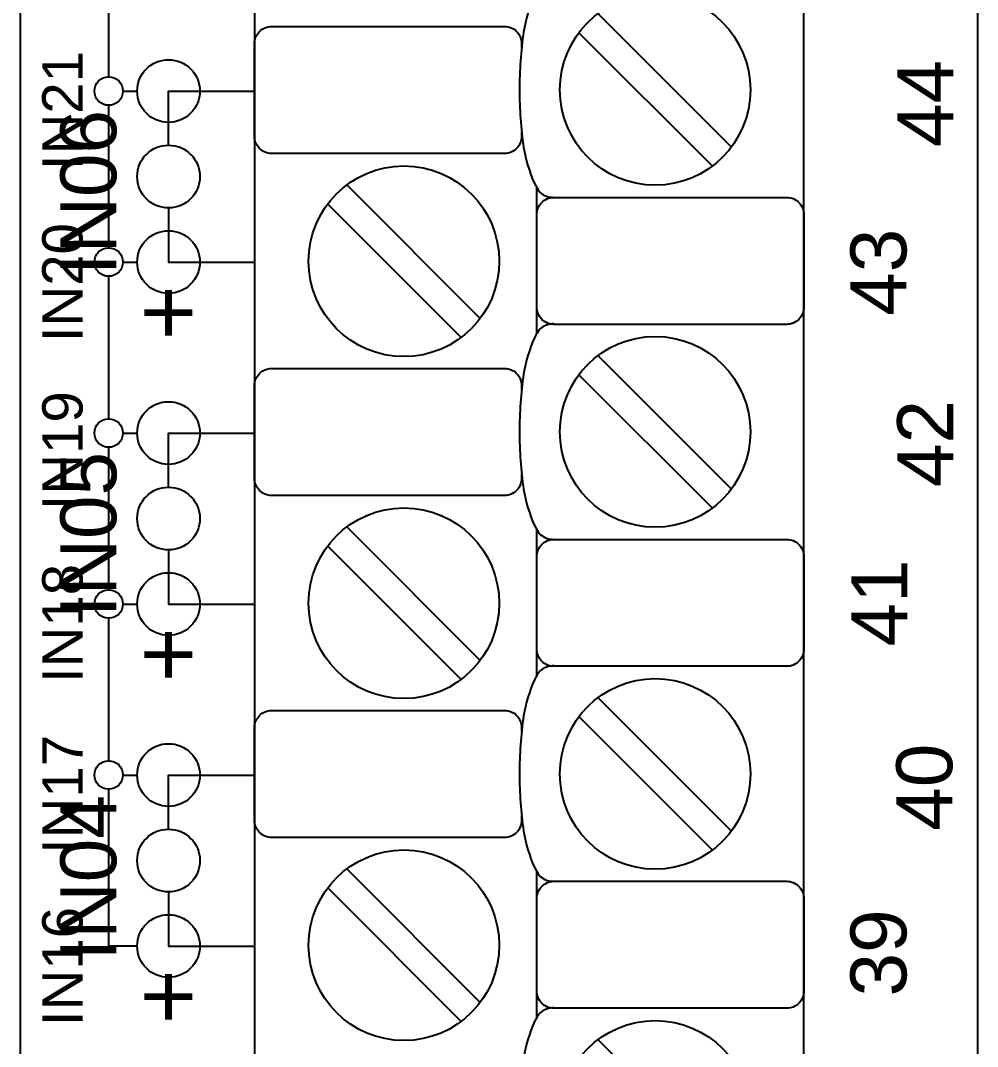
# Model space of a CAD drawing. Extents: x 1 to 47, y 1 to 35.
# Drawn here: x 31.581 to 33.261, y 16.489 to 18.289 of the extents above; entities that cross this region are included whole.
import ezdxf

# ---------------------------------------------------------------- set-up
doc = ezdxf.new("R2010")
doc.units = 0
doc.header["$MEASUREMENT"] = 0
for name, color, linetype in [('5_01__0__EMPTY', 7, 'CONTINUOUS'), ('5_02__1___8__INDEPENDENT_I', 7, 'CONTINUOUS'), ('5_03__2___8__OPTOISOLATED_', 7, 'CONTINUOUS'), ('5_04__4___24__OPTOISOLATED', 7, 'CONTINUOUS'), ('5_05__5___8__INDEPENDENT_I', 7, 'CONTINUOUS'), ('5_06__6___8__INDEPENDENT_I', 7, 'CONTINUOUS'), ('5_07__7___8__OPTOISOLATED_', 7, 'CONTINUOUS'), ('5_08__8___8__OPTOISOLATED_', 7, 'CONTINUOUS'), ('7_00______DWG_', 7, 'CONTINUOUS')]:
    doc.layers.add(name, color=color, linetype=linetype)
doc.styles.add('ARIAL', font='arial.ttf')

msp = doc.modelspace()

# ---------------------------------------------------------------- linework, layer by layer
at = {"layer": '5_01__0__EMPTY'}
msp.add_lwpolyline([(32.9261, 14.7556, 0.414213), (32.9561, 14.7856), (32.9562, 19.7674, 0.414214), (32.9262, 19.7974), (32.6131, 19.7974), (32.3684, 19.8883, 0.480048), (32.1702, 19.7433), (32.1702, 19.5091, -0.414214), (32.1402, 19.4791), (32.022, 19.4791, 0.414212), (31.992, 19.4491), (31.9919, 19.4491), (31.9919, 14.468, 0.414215), (32.0219, 14.438), (32.3348, 14.4381), (32.5796, 14.3472, 0.47859), (32.7781, 14.4922), (32.7781, 14.7256, -0.414214), (32.8081, 14.7556)], format="xyb", close=True, dxfattribs=at)
msp.add_lwpolyline([(32.9261, 14.7556, 0.414213), (32.9561, 14.7856), (32.9562, 19.7674, 0.414214), (32.9262, 19.7974), (32.6131, 19.7974), (32.3684, 19.8883, 0.480048), (32.1702, 19.7433), (32.1702, 19.5091, -0.414214), (32.1402, 19.4791), (32.022, 19.4791, 0.414212), (31.992, 19.4491), (31.9919, 19.4491), (31.9919, 14.468, 0.414215), (32.0219, 14.438), (32.3348, 14.4381), (32.5796, 14.3472, 0.47859), (32.7781, 14.4922), (32.7781, 14.7256, -0.414214), (32.8081, 14.7556)], format="xyb", close=True, dxfattribs=at)
at = {"layer": '5_02__1___8__INDEPENDENT_I'}
msp.add_lwpolyline([(32.9261, 14.7556, 0.414213), (32.9561, 14.7856), (32.9562, 19.7674, 0.414214), (32.9262, 19.7974), (32.6131, 19.7974), (32.3684, 19.8883, 0.480048), (32.1702, 19.7433), (32.1702, 19.5091, -0.414214), (32.1402, 19.4791), (32.022, 19.4791, 0.414212), (31.992, 19.4491), (31.9919, 19.4491), (31.9919, 14.468, 0.414215), (32.0219, 14.438), (32.3348, 14.4381), (32.5796, 14.3472, 0.47859), (32.7781, 14.4922), (32.7781, 14.7256, -0.414214), (32.8081, 14.7556)], format="xyb", close=True, dxfattribs=at)
for points in [[(32.5174, 18.3571, 0.191033), (32.4935, 18.3486, 0.081668), (32.4833, 18.333, 0.0591), (32.464, 18.2693, 0.034646), (32.4569, 18.1678, 0.03436), (32.464, 18.0671, 0.0591), (32.4833, 18.0034, 0.081668), (32.4935, 17.9877, 0.191033), (32.5174, 17.9792)], [(32.4607, 18.0941), (32.4607, 18.0862, -0.414214), (32.4307, 18.0562), (32.0219, 18.0562, -0.414214), (31.9919, 18.0862), (31.9919, 18.2491, -0.414214), (32.0219, 18.2791), (32.4307, 18.2791, -0.414214), (32.4607, 18.2491), (32.4607, 18.2422)], [(32.4874, 17.9492, -0.414214), (32.5174, 17.9792), (32.9261, 17.9792, -0.414214), (32.9561, 17.9492), (32.9561, 17.7864, -0.414214), (32.9261, 17.7564), (32.5174, 17.7564, -0.414214), (32.4874, 17.7864)], [(32.5174, 17.7571, 0.191033), (32.4935, 17.7486, 0.081668), (32.4833, 17.733, 0.0591), (32.464, 17.6693, 0.034646), (32.4569, 17.5678, 0.03436), (32.464, 17.4671, 0.0591), (32.4833, 17.4033, 0.081668), (32.4935, 17.3877, 0.191033), (32.5174, 17.3792)], [(32.4607, 17.4941), (32.4607, 17.4862, -0.414214), (32.4307, 17.4562), (32.0219, 17.4562, -0.414214), (31.9919, 17.4862), (31.9919, 17.6491, -0.414214), (32.0219, 17.6791), (32.4307, 17.6791, -0.414214), (32.4607, 17.6491), (32.4607, 17.6422)], [(32.4874, 17.3492, -0.414214), (32.5174, 17.3792), (32.9261, 17.3792, -0.414214), (32.9561, 17.3492), (32.9561, 17.1864, -0.414214), (32.9261, 17.1564), (32.5174, 17.1564, -0.414214), (32.4874, 17.1864)], [(32.5174, 17.1571, 0.191033), (32.4935, 17.1486, 0.081668), (32.4833, 17.133, 0.0591), (32.464, 17.0693, 0.034646), (32.4569, 16.9677, 0.03436), (32.464, 16.8671, 0.0591), (32.4833, 16.8033, 0.081668), (32.4935, 16.7877, 0.191033), (32.5174, 16.7792)], [(32.4607, 16.8941), (32.4607, 16.8862, -0.414214), (32.4307, 16.8562), (32.0219, 16.8562, -0.414214), (31.9919, 16.8862), (31.9919, 17.049, -0.414214), (32.0219, 17.079), (32.4307, 17.079, -0.414214), (32.4607, 17.049), (32.4607, 17.0422)], [(32.4874, 16.7492, -0.414214), (32.5174, 16.7792), (32.9261, 16.7792, -0.414214), (32.9561, 16.7492), (32.9561, 16.5864, -0.414214), (32.9261, 16.5564), (32.5174, 16.5564, -0.414214), (32.4874, 16.5864)], [(32.5174, 16.5571, 0.191033), (32.4935, 16.5486, 0.081668), (32.4833, 16.533, 0.0591), (32.464, 16.4693, 0.034646), (32.4569, 16.3677, 0.03436), (32.464, 16.2671, 0.0591), (32.4833, 16.2033, 0.081668), (32.4935, 16.1877, 0.191033), (32.5174, 16.1792)]]:
    msp.add_lwpolyline(points, format="xyb", dxfattribs=at)
for points in [[(32.5947, 18.3016), (32.8289, 18.0674)], [(32.5613, 18.2681), (32.7955, 18.034)], [(31.8408, 18.0707), (31.8408, 18.1657), (31.9919, 18.1657)], [(32.1538, 18.0009), (32.3879, 17.7667)], [(32.4874, 17.7406), (32.4874, 17.9957)], [(32.1203, 17.9675), (32.3545, 17.7333)], [(31.8408, 17.9607), (31.8408, 17.8657), (31.9919, 17.8657)], [(32.5947, 17.7015), (32.8289, 17.4674)], [(32.5613, 17.6681), (32.7955, 17.434)], [(31.8408, 17.4707), (31.8408, 17.5657), (31.9919, 17.5657)], [(32.1538, 17.4009), (32.3879, 17.1667)], [(32.4874, 17.1406), (32.4874, 17.3957)], [(31.8408, 17.3607), (31.8408, 17.2657), (31.9919, 17.2657)], [(32.1203, 17.3675), (32.3545, 17.1333)], [(32.5947, 17.1015), (32.8289, 16.8674)], [(32.5613, 17.0681), (32.7955, 16.834)], [(31.8408, 16.8707), (31.8408, 16.9657), (31.9919, 16.9657)], [(32.1538, 16.8009), (32.3879, 16.5667)], [(32.4874, 16.5406), (32.4874, 16.7957)], [(31.8408, 16.7607), (31.8408, 16.6657), (31.9919, 16.6657)], [(32.1203, 16.7675), (32.3545, 16.5333)], [(32.5947, 16.5015), (32.8289, 16.2674)]]:
    msp.add_lwpolyline(points, dxfattribs=at)
for centre, radius in [((32.6951, 18.1678), 0.1673), ((31.8408, 18.0157), 0.055), ((32.2541, 17.8671), 0.1673), ((32.6951, 17.5678), 0.1673), ((31.8408, 17.4157), 0.055), ((32.2541, 17.2671), 0.1673), ((32.6951, 16.9677), 0.1673), ((31.8408, 16.8157), 0.055), ((32.2541, 16.6671), 0.1673), ((32.6951, 16.3677), 0.1673)]:
    msp.add_circle(centre, radius, dxfattribs=at)
at = {"layer": '5_03__2___8__OPTOISOLATED_'}
msp.add_lwpolyline([(32.9261, 14.7556, 0.414213), (32.9561, 14.7856), (32.9562, 19.7674, 0.414214), (32.9262, 19.7974), (32.6131, 19.7974), (32.3684, 19.8883, 0.480048), (32.1702, 19.7433), (32.1702, 19.5091, -0.414214), (32.1402, 19.4791), (32.022, 19.4791, 0.414212), (31.992, 19.4491), (31.9919, 19.4491), (31.9919, 14.468, 0.414215), (32.0219, 14.438), (32.3348, 14.4381), (32.5796, 14.3472, 0.47859), (32.7781, 14.4922), (32.7781, 14.7256, -0.414214), (32.8081, 14.7556)], format="xyb", close=True, dxfattribs=at)
for points in [[(32.5174, 18.3571, 0.191033), (32.4935, 18.3486, 0.081668), (32.4833, 18.333, 0.0591), (32.464, 18.2693, 0.034646), (32.4569, 18.1678, 0.03436), (32.464, 18.0671, 0.0591), (32.4833, 18.0034, 0.081668), (32.4935, 17.9877, 0.191033), (32.5174, 17.9792)], [(32.4607, 18.0941), (32.4607, 18.0862, -0.414214), (32.4307, 18.0562), (32.0219, 18.0562, -0.414214), (31.9919, 18.0862), (31.9919, 18.2491, -0.414214), (32.0219, 18.2791), (32.4307, 18.2791, -0.414214), (32.4607, 18.2491), (32.4607, 18.2422)], [(32.4874, 17.9492, -0.414214), (32.5174, 17.9792), (32.9261, 17.9792, -0.414214), (32.9561, 17.9492), (32.9561, 17.7864, -0.414214), (32.9261, 17.7564), (32.5174, 17.7564, -0.414214), (32.4874, 17.7864)], [(32.5174, 17.7571, 0.191033), (32.4935, 17.7486, 0.081668), (32.4833, 17.733, 0.0591), (32.464, 17.6693, 0.034646), (32.4569, 17.5678, 0.03436), (32.464, 17.4671, 0.0591), (32.4833, 17.4033, 0.081668), (32.4935, 17.3877, 0.191033), (32.5174, 17.3792)], [(32.4607, 17.4941), (32.4607, 17.4862, -0.414214), (32.4307, 17.4562), (32.0219, 17.4562, -0.414214), (31.9919, 17.4862), (31.9919, 17.6491, -0.414214), (32.0219, 17.6791), (32.4307, 17.6791, -0.414214), (32.4607, 17.6491), (32.4607, 17.6422)], [(32.4874, 17.3492, -0.414214), (32.5174, 17.3792), (32.9261, 17.3792, -0.414214), (32.9561, 17.3492), (32.9561, 17.1864, -0.414214), (32.9261, 17.1564), (32.5174, 17.1564, -0.414214), (32.4874, 17.1864)], [(32.5174, 17.1571, 0.191033), (32.4935, 17.1486, 0.081668), (32.4833, 17.133, 0.0591), (32.464, 17.0693, 0.034646), (32.4569, 16.9677, 0.03436), (32.464, 16.8671, 0.0591), (32.4833, 16.8033, 0.081668), (32.4935, 16.7877, 0.191033), (32.5174, 16.7792)], [(32.4607, 16.8941), (32.4607, 16.8862, -0.414214), (32.4307, 16.8562), (32.0219, 16.8562, -0.414214), (31.9919, 16.8862), (31.9919, 17.049, -0.414214), (32.0219, 17.079), (32.4307, 17.079, -0.414214), (32.4607, 17.049), (32.4607, 17.0422)], [(32.4874, 16.7492, -0.414214), (32.5174, 16.7792), (32.9261, 16.7792, -0.414214), (32.9561, 16.7492), (32.9561, 16.5864, -0.414214), (32.9261, 16.5564), (32.5174, 16.5564, -0.414214), (32.4874, 16.5864)], [(32.5174, 16.5571, 0.191033), (32.4935, 16.5486, 0.081668), (32.4833, 16.533, 0.0591), (32.464, 16.4693, 0.034646), (32.4569, 16.3677, 0.03436), (32.464, 16.2671, 0.0591), (32.4833, 16.2033, 0.081668), (32.4935, 16.1877, 0.191033), (32.5174, 16.1792)]]:
    msp.add_lwpolyline(points, format="xyb", dxfattribs=at)
for points in [[(32.5947, 18.3016), (32.8289, 18.0674)], [(32.5613, 18.2681), (32.7955, 18.034)], [(31.8408, 18.0707), (31.8408, 18.1657), (31.9919, 18.1657)], [(32.1538, 18.0009), (32.3879, 17.7667)], [(32.4874, 17.7406), (32.4874, 17.9957)], [(32.1203, 17.9675), (32.3545, 17.7333)], [(31.8408, 17.9607), (31.8408, 17.8657), (31.9919, 17.8657)], [(32.5947, 17.7015), (32.8289, 17.4674)], [(32.5613, 17.6681), (32.7955, 17.434)], [(31.8408, 17.4707), (31.8408, 17.5657), (31.9919, 17.5657)], [(32.1538, 17.4009), (32.3879, 17.1667)], [(32.4874, 17.1406), (32.4874, 17.3957)], [(31.8408, 17.3607), (31.8408, 17.2657), (31.9919, 17.2657)], [(32.1203, 17.3675), (32.3545, 17.1333)], [(32.5947, 17.1015), (32.8289, 16.8674)], [(32.5613, 17.0681), (32.7955, 16.834)], [(31.8408, 16.8707), (31.8408, 16.9657), (31.9919, 16.9657)], [(32.1538, 16.8009), (32.3879, 16.5667)], [(32.4874, 16.5406), (32.4874, 16.7957)], [(31.8408, 16.7607), (31.8408, 16.6657), (31.9919, 16.6657)], [(32.1203, 16.7675), (32.3545, 16.5333)], [(32.5947, 16.5015), (32.8289, 16.2674)]]:
    msp.add_lwpolyline(points, dxfattribs=at)
for centre, radius in [((32.6951, 18.1678), 0.1673), ((31.8408, 18.0157), 0.055), ((32.2541, 17.8671), 0.1673), ((32.6951, 17.5678), 0.1673), ((31.8408, 17.4157), 0.055), ((32.2541, 17.2671), 0.1673), ((32.6951, 16.9677), 0.1673), ((31.8408, 16.8157), 0.055), ((32.2541, 16.6671), 0.1673), ((32.6951, 16.3677), 0.1673)]:
    msp.add_circle(centre, radius, dxfattribs=at)
at = {"layer": '5_04__4___24__OPTOISOLATED'}
msp.add_lwpolyline([(32.9261, 14.7556, 0.414213), (32.9561, 14.7856), (32.9562, 19.7674, 0.414214), (32.9262, 19.7974), (32.6131, 19.7974), (32.3684, 19.8883, 0.480048), (32.1702, 19.7433), (32.1702, 19.5091, -0.414214), (32.1402, 19.4791), (32.022, 19.4791, 0.414212), (31.992, 19.4491), (31.9919, 19.4491), (31.9919, 14.468, 0.414215), (32.0219, 14.438), (32.3348, 14.4381), (32.5796, 14.3472, 0.47859), (32.7781, 14.4922), (32.7781, 14.7256, -0.414214), (32.8081, 14.7556)], format="xyb", close=True, dxfattribs=at)
for points in [[(31.7358, 18.1907), (31.7358, 18.4407)], [(32.5947, 18.3016), (32.8289, 18.0674)], [(32.5613, 18.2681), (32.7955, 18.034)], [(31.7608, 18.1657), (31.7858, 18.1657)], [(31.8958, 18.1657), (31.9919, 18.1657)], [(31.7358, 17.8907), (31.7358, 18.1407)], [(32.1538, 18.0009), (32.3879, 17.7667)], [(32.4874, 17.7406), (32.4874, 17.9957)], [(32.1203, 17.9675), (32.3545, 17.7333)], [(31.7608, 17.8657), (31.7858, 17.8657)], [(31.8958, 17.8657), (31.9919, 17.8657)], [(31.7358, 17.5907), (31.7358, 17.8407)], [(32.5947, 17.7015), (32.8289, 17.4674)], [(32.5613, 17.6681), (32.7955, 17.434)], [(31.7608, 17.5657), (31.7858, 17.5657)], [(31.8958, 17.5657), (31.9919, 17.5657)], [(31.7358, 17.2907), (31.7358, 17.5407)], [(32.1538, 17.4009), (32.3879, 17.1667)], [(32.4874, 17.1406), (32.4874, 17.3957)], [(32.1203, 17.3675), (32.3545, 17.1333)], [(31.7608, 17.2657), (31.7858, 17.2657)], [(31.8958, 17.2657), (31.9919, 17.2657)], [(31.7358, 16.9907), (31.7358, 17.2407)], [(32.5947, 17.1015), (32.8289, 16.8674)], [(32.5613, 17.0681), (32.7955, 16.834)], [(31.7608, 16.9657), (31.7858, 16.9657)], [(31.8958, 16.9657), (31.9919, 16.9657)], [(31.7858, 16.6657), (31.7358, 16.6657), (31.7358, 16.9407)], [(32.1538, 16.8009), (32.3879, 16.5667)], [(32.4874, 16.5406), (32.4874, 16.7957)], [(32.1203, 16.7675), (32.3545, 16.5333)], [(31.8958, 16.6657), (31.9919, 16.6657)], [(32.5947, 16.5015), (32.8289, 16.2674)]]:
    msp.add_lwpolyline(points, dxfattribs=at)
for points in [[(32.5174, 18.3571, 0.191033), (32.4935, 18.3486, 0.081668), (32.4833, 18.333, 0.0591), (32.464, 18.2693, 0.034646), (32.4569, 18.1678, 0.03436), (32.464, 18.0671, 0.0591), (32.4833, 18.0034, 0.081668), (32.4935, 17.9877, 0.191033), (32.5174, 17.9792)], [(32.4607, 18.0941), (32.4607, 18.0862, -0.414214), (32.4307, 18.0562), (32.0219, 18.0562, -0.414214), (31.9919, 18.0862), (31.9919, 18.2491, -0.414214), (32.0219, 18.2791), (32.4307, 18.2791, -0.414214), (32.4607, 18.2491), (32.4607, 18.2422)], [(32.4874, 17.9492, -0.414214), (32.5174, 17.9792), (32.9261, 17.9792, -0.414214), (32.9561, 17.9492), (32.9561, 17.7864, -0.414214), (32.9261, 17.7564), (32.5174, 17.7564, -0.414214), (32.4874, 17.7864)], [(32.5174, 17.7571, 0.191033), (32.4935, 17.7486, 0.081668), (32.4833, 17.733, 0.0591), (32.464, 17.6693, 0.034646), (32.4569, 17.5678, 0.03436), (32.464, 17.4671, 0.0591), (32.4833, 17.4033, 0.081668), (32.4935, 17.3877, 0.191033), (32.5174, 17.3792)], [(32.4607, 17.4941), (32.4607, 17.4862, -0.414214), (32.4307, 17.4562), (32.0219, 17.4562, -0.414214), (31.9919, 17.4862), (31.9919, 17.6491, -0.414214), (32.0219, 17.6791), (32.4307, 17.6791, -0.414214), (32.4607, 17.6491), (32.4607, 17.6422)], [(32.4874, 17.3492, -0.414214), (32.5174, 17.3792), (32.9261, 17.3792, -0.414214), (32.9561, 17.3492), (32.9561, 17.1864, -0.414214), (32.9261, 17.1564), (32.5174, 17.1564, -0.414214), (32.4874, 17.1864)], [(32.5174, 17.1571, 0.191033), (32.4935, 17.1486, 0.081668), (32.4833, 17.133, 0.0591), (32.464, 17.0693, 0.034646), (32.4569, 16.9677, 0.03436), (32.464, 16.8671, 0.0591), (32.4833, 16.8033, 0.081668), (32.4935, 16.7877, 0.191033), (32.5174, 16.7792)], [(32.4607, 16.8941), (32.4607, 16.8862, -0.414214), (32.4307, 16.8562), (32.0219, 16.8562, -0.414214), (31.9919, 16.8862), (31.9919, 17.049, -0.414214), (32.0219, 17.079), (32.4307, 17.079, -0.414214), (32.4607, 17.049), (32.4607, 17.0422)], [(32.4874, 16.7492, -0.414214), (32.5174, 16.7792), (32.9261, 16.7792, -0.414214), (32.9561, 16.7492), (32.9561, 16.5864, -0.414214), (32.9261, 16.5564), (32.5174, 16.5564, -0.414214), (32.4874, 16.5864)], [(32.5174, 16.5571, 0.191033), (32.4935, 16.5486, 0.081668), (32.4833, 16.533, 0.0591), (32.464, 16.4693, 0.034646), (32.4569, 16.3677, 0.03436), (32.464, 16.2671, 0.0591), (32.4833, 16.2033, 0.081668), (32.4935, 16.1877, 0.191033), (32.5174, 16.1792)]]:
    msp.add_lwpolyline(points, format="xyb", dxfattribs=at)
for centre, radius in [((32.6951, 18.1678), 0.1673), ((31.8408, 18.1657), 0.055), ((31.7358, 18.1657), 0.025), ((32.2541, 17.8671), 0.1673), ((31.8408, 17.8657), 0.055), ((31.7358, 17.8657), 0.025), ((32.6951, 17.5678), 0.1673), ((31.8408, 17.5657), 0.055), ((31.7358, 17.5657), 0.025), ((32.2541, 17.2671), 0.1673), ((31.8408, 17.2657), 0.055), ((31.7358, 17.2657), 0.025), ((32.6951, 16.9677), 0.1673), ((31.8408, 16.9657), 0.055), ((31.7358, 16.9657), 0.025), ((32.2541, 16.6671), 0.1673), ((31.8408, 16.6657), 0.055), ((32.6951, 16.3677), 0.1673)]:
    msp.add_circle(centre, radius, dxfattribs=at)
at = {"layer": '5_05__5___8__INDEPENDENT_I'}
msp.add_lwpolyline([(32.9261, 14.7556, 0.414213), (32.9561, 14.7856), (32.9562, 19.7674, 0.414214), (32.9262, 19.7974), (32.6131, 19.7974), (32.3684, 19.8883, 0.480048), (32.1702, 19.7433), (32.1702, 19.5091, -0.414214), (32.1402, 19.4791), (32.022, 19.4791, 0.414212), (31.992, 19.4491), (31.9919, 19.4491), (31.9919, 14.468, 0.414215), (32.0219, 14.438), (32.3348, 14.4381), (32.5796, 14.3472, 0.47859), (32.7781, 14.4922), (32.7781, 14.7256, -0.414214), (32.8081, 14.7556)], format="xyb", close=True, dxfattribs=at)
for points in [[(32.5174, 18.3571, 0.191033), (32.4935, 18.3486, 0.081668), (32.4833, 18.333, 0.0591), (32.464, 18.2693, 0.034646), (32.4569, 18.1678, 0.03436), (32.464, 18.0671, 0.0591), (32.4833, 18.0034, 0.081668), (32.4935, 17.9877, 0.191033), (32.5174, 17.9792)], [(32.4607, 18.0941), (32.4607, 18.0862, -0.414214), (32.4307, 18.0562), (32.0219, 18.0562, -0.414214), (31.9919, 18.0862), (31.9919, 18.2491, -0.414214), (32.0219, 18.2791), (32.4307, 18.2791, -0.414214), (32.4607, 18.2491), (32.4607, 18.2422)], [(32.4874, 17.9492, -0.414214), (32.5174, 17.9792), (32.9261, 17.9792, -0.414214), (32.9561, 17.9492), (32.9561, 17.7864, -0.414214), (32.9261, 17.7564), (32.5174, 17.7564, -0.414214), (32.4874, 17.7864)], [(32.5174, 17.7571, 0.191033), (32.4935, 17.7486, 0.081668), (32.4833, 17.733, 0.0591), (32.464, 17.6693, 0.034646), (32.4569, 17.5678, 0.03436), (32.464, 17.4671, 0.0591), (32.4833, 17.4033, 0.081668), (32.4935, 17.3877, 0.191033), (32.5174, 17.3792)], [(32.4607, 17.4941), (32.4607, 17.4862, -0.414214), (32.4307, 17.4562), (32.0219, 17.4562, -0.414214), (31.9919, 17.4862), (31.9919, 17.6491, -0.414214), (32.0219, 17.6791), (32.4307, 17.6791, -0.414214), (32.4607, 17.6491), (32.4607, 17.6422)], [(32.4874, 17.3492, -0.414214), (32.5174, 17.3792), (32.9261, 17.3792, -0.414214), (32.9561, 17.3492), (32.9561, 17.1864, -0.414214), (32.9261, 17.1564), (32.5174, 17.1564, -0.414214), (32.4874, 17.1864)], [(32.5174, 17.1571, 0.191033), (32.4935, 17.1486, 0.081668), (32.4833, 17.133, 0.0591), (32.464, 17.0693, 0.034646), (32.4569, 16.9677, 0.03436), (32.464, 16.8671, 0.0591), (32.4833, 16.8033, 0.081668), (32.4935, 16.7877, 0.191033), (32.5174, 16.7792)], [(32.4607, 16.8941), (32.4607, 16.8862, -0.414214), (32.4307, 16.8562), (32.0219, 16.8562, -0.414214), (31.9919, 16.8862), (31.9919, 17.049, -0.414214), (32.0219, 17.079), (32.4307, 17.079, -0.414214), (32.4607, 17.049), (32.4607, 17.0422)], [(32.4874, 16.7492, -0.414214), (32.5174, 16.7792), (32.9261, 16.7792, -0.414214), (32.9561, 16.7492), (32.9561, 16.5864, -0.414214), (32.9261, 16.5564), (32.5174, 16.5564, -0.414214), (32.4874, 16.5864)], [(32.5174, 16.5571, 0.191033), (32.4935, 16.5486, 0.081668), (32.4833, 16.533, 0.0591), (32.464, 16.4693, 0.034646), (32.4569, 16.3677, 0.03436), (32.464, 16.2671, 0.0591), (32.4833, 16.2033, 0.081668), (32.4935, 16.1877, 0.191033), (32.5174, 16.1792)]]:
    msp.add_lwpolyline(points, format="xyb", dxfattribs=at)
for points in [[(32.5947, 18.3016), (32.8289, 18.0674)], [(32.5613, 18.2681), (32.7955, 18.034)], [(31.8408, 18.0707), (31.8408, 18.1657), (31.9919, 18.1657)], [(32.1538, 18.0009), (32.3879, 17.7667)], [(32.4874, 17.7406), (32.4874, 17.9957)], [(32.1203, 17.9675), (32.3545, 17.7333)], [(31.8408, 17.9607), (31.8408, 17.8657), (31.9919, 17.8657)], [(32.5947, 17.7015), (32.8289, 17.4674)], [(32.5613, 17.6681), (32.7955, 17.434)], [(31.8408, 17.4707), (31.8408, 17.5657), (31.9919, 17.5657)], [(32.1538, 17.4009), (32.3879, 17.1667)], [(32.4874, 17.1406), (32.4874, 17.3957)], [(31.8408, 17.3607), (31.8408, 17.2657), (31.9919, 17.2657)], [(32.1203, 17.3675), (32.3545, 17.1333)], [(32.5947, 17.1015), (32.8289, 16.8674)], [(32.5613, 17.0681), (32.7955, 16.834)], [(31.8408, 16.8707), (31.8408, 16.9657), (31.9919, 16.9657)], [(32.1538, 16.8009), (32.3879, 16.5667)], [(32.4874, 16.5406), (32.4874, 16.7957)], [(31.8408, 16.7607), (31.8408, 16.6657), (31.9919, 16.6657)], [(32.1203, 16.7675), (32.3545, 16.5333)], [(32.5947, 16.5015), (32.8289, 16.2674)]]:
    msp.add_lwpolyline(points, dxfattribs=at)
for centre, radius in [((32.6951, 18.1678), 0.1673), ((31.8408, 18.0157), 0.055), ((32.2541, 17.8671), 0.1673), ((32.6951, 17.5678), 0.1673), ((31.8408, 17.4157), 0.055), ((32.2541, 17.2671), 0.1673), ((32.6951, 16.9677), 0.1673), ((31.8408, 16.8157), 0.055), ((32.2541, 16.6671), 0.1673), ((32.6951, 16.3677), 0.1673)]:
    msp.add_circle(centre, radius, dxfattribs=at)
at = {"layer": '5_06__6___8__INDEPENDENT_I'}
msp.add_lwpolyline([(32.9261, 14.7556, 0.414213), (32.9561, 14.7856), (32.9562, 19.7674, 0.414214), (32.9262, 19.7974), (32.6131, 19.7974), (32.3684, 19.8883, 0.480048), (32.1702, 19.7433), (32.1702, 19.5091, -0.414214), (32.1402, 19.4791), (32.022, 19.4791, 0.414212), (31.992, 19.4491), (31.9919, 19.4491), (31.9919, 14.468, 0.414215), (32.0219, 14.438), (32.3348, 14.4381), (32.5796, 14.3472, 0.47859), (32.7781, 14.4922), (32.7781, 14.7256, -0.414214), (32.8081, 14.7556)], format="xyb", close=True, dxfattribs=at)
for points in [[(32.5174, 18.3571, 0.191033), (32.4935, 18.3486, 0.081668), (32.4833, 18.333, 0.0591), (32.464, 18.2693, 0.034646), (32.4569, 18.1678, 0.03436), (32.464, 18.0671, 0.0591), (32.4833, 18.0034, 0.081668), (32.4935, 17.9877, 0.191033), (32.5174, 17.9792)], [(32.4607, 18.0941), (32.4607, 18.0862, -0.414214), (32.4307, 18.0562), (32.0219, 18.0562, -0.414214), (31.9919, 18.0862), (31.9919, 18.2491, -0.414214), (32.0219, 18.2791), (32.4307, 18.2791, -0.414214), (32.4607, 18.2491), (32.4607, 18.2422)], [(32.4874, 17.9492, -0.414214), (32.5174, 17.9792), (32.9261, 17.9792, -0.414214), (32.9561, 17.9492), (32.9561, 17.7864, -0.414214), (32.9261, 17.7564), (32.5174, 17.7564, -0.414214), (32.4874, 17.7864)], [(32.5174, 17.7571, 0.191033), (32.4935, 17.7486, 0.081668), (32.4833, 17.733, 0.0591), (32.464, 17.6693, 0.034646), (32.4569, 17.5678, 0.03436), (32.464, 17.4671, 0.0591), (32.4833, 17.4033, 0.081668), (32.4935, 17.3877, 0.191033), (32.5174, 17.3792)], [(32.4607, 17.4941), (32.4607, 17.4862, -0.414214), (32.4307, 17.4562), (32.0219, 17.4562, -0.414214), (31.9919, 17.4862), (31.9919, 17.6491, -0.414214), (32.0219, 17.6791), (32.4307, 17.6791, -0.414214), (32.4607, 17.6491), (32.4607, 17.6422)], [(32.4874, 17.3492, -0.414214), (32.5174, 17.3792), (32.9261, 17.3792, -0.414214), (32.9561, 17.3492), (32.9561, 17.1864, -0.414214), (32.9261, 17.1564), (32.5174, 17.1564, -0.414214), (32.4874, 17.1864)], [(32.5174, 17.1571, 0.191033), (32.4935, 17.1486, 0.081668), (32.4833, 17.133, 0.0591), (32.464, 17.0693, 0.034646), (32.4569, 16.9677, 0.03436), (32.464, 16.8671, 0.0591), (32.4833, 16.8033, 0.081668), (32.4935, 16.7877, 0.191033), (32.5174, 16.7792)], [(32.4607, 16.8941), (32.4607, 16.8862, -0.414214), (32.4307, 16.8562), (32.0219, 16.8562, -0.414214), (31.9919, 16.8862), (31.9919, 17.049, -0.414214), (32.0219, 17.079), (32.4307, 17.079, -0.414214), (32.4607, 17.049), (32.4607, 17.0422)], [(32.4874, 16.7492, -0.414214), (32.5174, 16.7792), (32.9261, 16.7792, -0.414214), (32.9561, 16.7492), (32.9561, 16.5864, -0.414214), (32.9261, 16.5564), (32.5174, 16.5564, -0.414214), (32.4874, 16.5864)], [(32.5174, 16.5571, 0.191033), (32.4935, 16.5486, 0.081668), (32.4833, 16.533, 0.0591), (32.464, 16.4693, 0.034646), (32.4569, 16.3677, 0.03436), (32.464, 16.2671, 0.0591), (32.4833, 16.2033, 0.081668), (32.4935, 16.1877, 0.191033), (32.5174, 16.1792)]]:
    msp.add_lwpolyline(points, format="xyb", dxfattribs=at)
for points in [[(32.5947, 18.3016), (32.8289, 18.0674)], [(32.5613, 18.2681), (32.7955, 18.034)], [(31.8408, 18.0707), (31.8408, 18.1657), (31.9919, 18.1657)], [(32.1538, 18.0009), (32.3879, 17.7667)], [(32.4874, 17.7406), (32.4874, 17.9957)], [(32.1203, 17.9675), (32.3545, 17.7333)], [(31.8408, 17.9607), (31.8408, 17.8657), (31.9919, 17.8657)], [(32.5947, 17.7015), (32.8289, 17.4674)], [(32.5613, 17.6681), (32.7955, 17.434)], [(31.8408, 17.4707), (31.8408, 17.5657), (31.9919, 17.5657)], [(32.1538, 17.4009), (32.3879, 17.1667)], [(32.4874, 17.1406), (32.4874, 17.3957)], [(31.8408, 17.3607), (31.8408, 17.2657), (31.9919, 17.2657)], [(32.1203, 17.3675), (32.3545, 17.1333)], [(32.5947, 17.1015), (32.8289, 16.8674)], [(32.5613, 17.0681), (32.7955, 16.834)], [(31.8408, 16.8707), (31.8408, 16.9657), (31.9919, 16.9657)], [(32.1538, 16.8009), (32.3879, 16.5667)], [(32.4874, 16.5406), (32.4874, 16.7957)], [(31.8408, 16.7607), (31.8408, 16.6657), (31.9919, 16.6657)], [(32.1203, 16.7675), (32.3545, 16.5333)], [(32.5947, 16.5015), (32.8289, 16.2674)]]:
    msp.add_lwpolyline(points, dxfattribs=at)
for centre, radius in [((32.6951, 18.1678), 0.1673), ((31.8408, 18.0157), 0.055), ((32.2541, 17.8671), 0.1673), ((32.6951, 17.5678), 0.1673), ((31.8408, 17.4157), 0.055), ((32.2541, 17.2671), 0.1673), ((32.6951, 16.9677), 0.1673), ((31.8408, 16.8157), 0.055), ((32.2541, 16.6671), 0.1673), ((32.6951, 16.3677), 0.1673)]:
    msp.add_circle(centre, radius, dxfattribs=at)
at = {"layer": '5_07__7___8__OPTOISOLATED_'}
msp.add_lwpolyline([(32.9261, 14.7556, 0.414213), (32.9561, 14.7856), (32.9562, 19.7674, 0.414214), (32.9262, 19.7974), (32.6131, 19.7974), (32.3684, 19.8883, 0.480048), (32.1702, 19.7433), (32.1702, 19.5091, -0.414214), (32.1402, 19.4791), (32.022, 19.4791, 0.414212), (31.992, 19.4491), (31.9919, 19.4491), (31.9919, 14.468, 0.414215), (32.0219, 14.438), (32.3348, 14.4381), (32.5796, 14.3472, 0.47859), (32.7781, 14.4922), (32.7781, 14.7256, -0.414214), (32.8081, 14.7556)], format="xyb", close=True, dxfattribs=at)
for points in [[(32.5174, 18.3571, 0.191033), (32.4935, 18.3486, 0.081668), (32.4833, 18.333, 0.0591), (32.464, 18.2693, 0.034646), (32.4569, 18.1678, 0.03436), (32.464, 18.0671, 0.0591), (32.4833, 18.0034, 0.081668), (32.4935, 17.9877, 0.191033), (32.5174, 17.9792)], [(32.4607, 18.0941), (32.4607, 18.0862, -0.414214), (32.4307, 18.0562), (32.0219, 18.0562, -0.414214), (31.9919, 18.0862), (31.9919, 18.2491, -0.414214), (32.0219, 18.2791), (32.4307, 18.2791, -0.414214), (32.4607, 18.2491), (32.4607, 18.2422)], [(32.4874, 17.9492, -0.414214), (32.5174, 17.9792), (32.9261, 17.9792, -0.414214), (32.9561, 17.9492), (32.9561, 17.7864, -0.414214), (32.9261, 17.7564), (32.5174, 17.7564, -0.414214), (32.4874, 17.7864)], [(32.5174, 17.7571, 0.191033), (32.4935, 17.7486, 0.081668), (32.4833, 17.733, 0.0591), (32.464, 17.6693, 0.034646), (32.4569, 17.5678, 0.03436), (32.464, 17.4671, 0.0591), (32.4833, 17.4033, 0.081668), (32.4935, 17.3877, 0.191033), (32.5174, 17.3792)], [(32.4607, 17.4941), (32.4607, 17.4862, -0.414214), (32.4307, 17.4562), (32.0219, 17.4562, -0.414214), (31.9919, 17.4862), (31.9919, 17.6491, -0.414214), (32.0219, 17.6791), (32.4307, 17.6791, -0.414214), (32.4607, 17.6491), (32.4607, 17.6422)], [(32.4874, 17.3492, -0.414214), (32.5174, 17.3792), (32.9261, 17.3792, -0.414214), (32.9561, 17.3492), (32.9561, 17.1864, -0.414214), (32.9261, 17.1564), (32.5174, 17.1564, -0.414214), (32.4874, 17.1864)], [(32.5174, 17.1571, 0.191033), (32.4935, 17.1486, 0.081668), (32.4833, 17.133, 0.0591), (32.464, 17.0693, 0.034646), (32.4569, 16.9677, 0.03436), (32.464, 16.8671, 0.0591), (32.4833, 16.8033, 0.081668), (32.4935, 16.7877, 0.191033), (32.5174, 16.7792)], [(32.4607, 16.8941), (32.4607, 16.8862, -0.414214), (32.4307, 16.8562), (32.0219, 16.8562, -0.414214), (31.9919, 16.8862), (31.9919, 17.049, -0.414214), (32.0219, 17.079), (32.4307, 17.079, -0.414214), (32.4607, 17.049), (32.4607, 17.0422)], [(32.4874, 16.7492, -0.414214), (32.5174, 16.7792), (32.9261, 16.7792, -0.414214), (32.9561, 16.7492), (32.9561, 16.5864, -0.414214), (32.9261, 16.5564), (32.5174, 16.5564, -0.414214), (32.4874, 16.5864)], [(32.5174, 16.5571, 0.191033), (32.4935, 16.5486, 0.081668), (32.4833, 16.533, 0.0591), (32.464, 16.4693, 0.034646), (32.4569, 16.3677, 0.03436), (32.464, 16.2671, 0.0591), (32.4833, 16.2033, 0.081668), (32.4935, 16.1877, 0.191033), (32.5174, 16.1792)]]:
    msp.add_lwpolyline(points, format="xyb", dxfattribs=at)
for points in [[(32.5947, 18.3016), (32.8289, 18.0674)], [(32.5613, 18.2681), (32.7955, 18.034)], [(31.8408, 18.0707), (31.8408, 18.1657), (31.9919, 18.1657)], [(32.1538, 18.0009), (32.3879, 17.7667)], [(32.4874, 17.7406), (32.4874, 17.9957)], [(32.1203, 17.9675), (32.3545, 17.7333)], [(31.8408, 17.9607), (31.8408, 17.8657), (31.9919, 17.8657)], [(32.5947, 17.7015), (32.8289, 17.4674)], [(32.5613, 17.6681), (32.7955, 17.434)], [(31.8408, 17.4707), (31.8408, 17.5657), (31.9919, 17.5657)], [(32.1538, 17.4009), (32.3879, 17.1667)], [(32.4874, 17.1406), (32.4874, 17.3957)], [(31.8408, 17.3607), (31.8408, 17.2657), (31.9919, 17.2657)], [(32.1203, 17.3675), (32.3545, 17.1333)], [(32.5947, 17.1015), (32.8289, 16.8674)], [(32.5613, 17.0681), (32.7955, 16.834)], [(31.8408, 16.8707), (31.8408, 16.9657), (31.9919, 16.9657)], [(32.1538, 16.8009), (32.3879, 16.5667)], [(32.4874, 16.5406), (32.4874, 16.7957)], [(31.8408, 16.7607), (31.8408, 16.6657), (31.9919, 16.6657)], [(32.1203, 16.7675), (32.3545, 16.5333)], [(32.5947, 16.5015), (32.8289, 16.2674)]]:
    msp.add_lwpolyline(points, dxfattribs=at)
for centre, radius in [((32.6951, 18.1678), 0.1673), ((31.8408, 18.0157), 0.055), ((32.2541, 17.8671), 0.1673), ((32.6951, 17.5678), 0.1673), ((31.8408, 17.4157), 0.055), ((32.2541, 17.2671), 0.1673), ((32.6951, 16.9677), 0.1673), ((31.8408, 16.8157), 0.055), ((32.2541, 16.6671), 0.1673), ((32.6951, 16.3677), 0.1673)]:
    msp.add_circle(centre, radius, dxfattribs=at)
at = {"layer": '5_08__8___8__OPTOISOLATED_'}
msp.add_lwpolyline([(32.9261, 14.7556, 0.414213), (32.9561, 14.7856), (32.9562, 19.7674, 0.414214), (32.9262, 19.7974), (32.6131, 19.7974), (32.3684, 19.8883, 0.480048), (32.1702, 19.7433), (32.1702, 19.5091, -0.414214), (32.1402, 19.4791), (32.022, 19.4791, 0.414212), (31.992, 19.4491), (31.9919, 19.4491), (31.9919, 14.468, 0.414215), (32.0219, 14.438), (32.3348, 14.4381), (32.5796, 14.3472, 0.47859), (32.7781, 14.4922), (32.7781, 14.7256, -0.414214), (32.8081, 14.7556)], format="xyb", close=True, dxfattribs=at)
for points in [[(32.5174, 18.3571, 0.191033), (32.4935, 18.3486, 0.081668), (32.4833, 18.333, 0.0591), (32.464, 18.2693, 0.034646), (32.4569, 18.1678, 0.03436), (32.464, 18.0671, 0.0591), (32.4833, 18.0034, 0.081668), (32.4935, 17.9877, 0.191033), (32.5174, 17.9792)], [(32.4607, 18.0941), (32.4607, 18.0862, -0.414214), (32.4307, 18.0562), (32.0219, 18.0562, -0.414214), (31.9919, 18.0862), (31.9919, 18.2491, -0.414214), (32.0219, 18.2791), (32.4307, 18.2791, -0.414214), (32.4607, 18.2491), (32.4607, 18.2422)], [(32.4874, 17.9492, -0.414214), (32.5174, 17.9792), (32.9261, 17.9792, -0.414214), (32.9561, 17.9492), (32.9561, 17.7864, -0.414214), (32.9261, 17.7564), (32.5174, 17.7564, -0.414214), (32.4874, 17.7864)], [(32.5174, 17.7571, 0.191033), (32.4935, 17.7486, 0.081668), (32.4833, 17.733, 0.0591), (32.464, 17.6693, 0.034646), (32.4569, 17.5678, 0.03436), (32.464, 17.4671, 0.0591), (32.4833, 17.4033, 0.081668), (32.4935, 17.3877, 0.191033), (32.5174, 17.3792)], [(32.4607, 17.4941), (32.4607, 17.4862, -0.414214), (32.4307, 17.4562), (32.0219, 17.4562, -0.414214), (31.9919, 17.4862), (31.9919, 17.6491, -0.414214), (32.0219, 17.6791), (32.4307, 17.6791, -0.414214), (32.4607, 17.6491), (32.4607, 17.6422)], [(32.4874, 17.3492, -0.414214), (32.5174, 17.3792), (32.9261, 17.3792, -0.414214), (32.9561, 17.3492), (32.9561, 17.1864, -0.414214), (32.9261, 17.1564), (32.5174, 17.1564, -0.414214), (32.4874, 17.1864)], [(32.5174, 17.1571, 0.191033), (32.4935, 17.1486, 0.081668), (32.4833, 17.133, 0.0591), (32.464, 17.0693, 0.034646), (32.4569, 16.9677, 0.03436), (32.464, 16.8671, 0.0591), (32.4833, 16.8033, 0.081668), (32.4935, 16.7877, 0.191033), (32.5174, 16.7792)], [(32.4607, 16.8941), (32.4607, 16.8862, -0.414214), (32.4307, 16.8562), (32.0219, 16.8562, -0.414214), (31.9919, 16.8862), (31.9919, 17.049, -0.414214), (32.0219, 17.079), (32.4307, 17.079, -0.414214), (32.4607, 17.049), (32.4607, 17.0422)], [(32.4874, 16.7492, -0.414214), (32.5174, 16.7792), (32.9261, 16.7792, -0.414214), (32.9561, 16.7492), (32.9561, 16.5864, -0.414214), (32.9261, 16.5564), (32.5174, 16.5564, -0.414214), (32.4874, 16.5864)], [(32.5174, 16.5571, 0.191033), (32.4935, 16.5486, 0.081668), (32.4833, 16.533, 0.0591), (32.464, 16.4693, 0.034646), (32.4569, 16.3677, 0.03436), (32.464, 16.2671, 0.0591), (32.4833, 16.2033, 0.081668), (32.4935, 16.1877, 0.191033), (32.5174, 16.1792)]]:
    msp.add_lwpolyline(points, format="xyb", dxfattribs=at)
for points in [[(32.5947, 18.3016), (32.8289, 18.0674)], [(32.5613, 18.2681), (32.7955, 18.034)], [(31.8408, 18.0707), (31.8408, 18.1657), (31.9919, 18.1657)], [(32.1538, 18.0009), (32.3879, 17.7667)], [(32.4874, 17.7406), (32.4874, 17.9957)], [(32.1203, 17.9675), (32.3545, 17.7333)], [(31.8408, 17.9607), (31.8408, 17.8657), (31.9919, 17.8657)], [(32.5947, 17.7015), (32.8289, 17.4674)], [(32.5613, 17.6681), (32.7955, 17.434)], [(31.8408, 17.4707), (31.8408, 17.5657), (31.9919, 17.5657)], [(32.1538, 17.4009), (32.3879, 17.1667)], [(32.4874, 17.1406), (32.4874, 17.3957)], [(31.8408, 17.3607), (31.8408, 17.2657), (31.9919, 17.2657)], [(32.1203, 17.3675), (32.3545, 17.1333)], [(32.5947, 17.1015), (32.8289, 16.8674)], [(32.5613, 17.0681), (32.7955, 16.834)], [(31.8408, 16.8707), (31.8408, 16.9657), (31.9919, 16.9657)], [(32.1538, 16.8009), (32.3879, 16.5667)], [(32.4874, 16.5406), (32.4874, 16.7957)], [(31.8408, 16.7607), (31.8408, 16.6657), (31.9919, 16.6657)], [(32.1203, 16.7675), (32.3545, 16.5333)], [(32.5947, 16.5015), (32.8289, 16.2674)]]:
    msp.add_lwpolyline(points, dxfattribs=at)
for centre, radius in [((32.6951, 18.1678), 0.1673), ((31.8408, 18.0157), 0.055), ((32.2541, 17.8671), 0.1673), ((32.6951, 17.5678), 0.1673), ((31.8408, 17.4157), 0.055), ((32.2541, 17.2671), 0.1673), ((32.6951, 16.9677), 0.1673), ((31.8408, 16.8157), 0.055), ((32.2541, 16.6671), 0.1673), ((32.6951, 16.3677), 0.1673)]:
    msp.add_circle(centre, radius, dxfattribs=at)
at = {"layer": '7_00______DWG_'}
msp.add_lwpolyline([(31.581, 3.2868), (31.581, 19.9471, -0.468367), (31.641, 19.9971), (33.211, 19.9971, -0.414132), (33.261, 19.9471), (33.261, 3.2868, -0.414214), (33.211, 3.2368), (31.631, 3.2368, -0.414287)], format="xyb", close=True, dxfattribs=at)

# ---------------------------------------------------------------- texts
at = {"layer": '5_02__1___8__INDEPENDENT_I', "style": 'ARIAL'}
for s, height, p in [('IN06', 0.09833, (31.7492, 17.8424)), ('+', 0.118, (31.8976, 17.7287)), ('IN05', 0.09833, (31.7492, 17.2424)), ('+', 0.118, (31.8976, 17.1287)), ('IN04', 0.09833, (31.7492, 16.6402)), ('+', 0.118, (31.8976, 16.5287))]:
    msp.add_text(s, height=height, rotation=90, dxfattribs=at).set_placement(p)
at = {"layer": '5_03__2___8__OPTOISOLATED_', "style": 'ARIAL'}
for s, p in [('IN06', (31.7492, 17.8424)), ('IN05', (31.7492, 17.2424)), ('IN04', (31.7492, 16.6402))]:
    msp.add_text(s, height=0.09833, rotation=90, dxfattribs=at).set_placement(p)
at = {"layer": '5_04__4___24__OPTOISOLATED', "style": 'ARIAL'}
for s, p in [('IN21', (31.6899, 18.0271)), ('IN20', (31.6899, 17.7251)), ('IN19', (31.6899, 17.4301)), ('IN18', (31.6899, 17.1271)), ('IN17', (31.6899, 16.8271)), ('IN16', (31.6899, 16.5253))]:
    msp.add_text(s, height=0.0708, rotation=90, dxfattribs=at).set_placement(p)
at = {"layer": '5_05__5___8__INDEPENDENT_I', "style": 'ARIAL'}
for s, height, p in [('IN06', 0.09833, (31.7492, 17.8424)), ('+', 0.118, (31.8976, 17.7287)), ('IN05', 0.09833, (31.7492, 17.2424)), ('+', 0.118, (31.8976, 17.1287)), ('IN04', 0.09833, (31.7492, 16.6402)), ('+', 0.118, (31.8976, 16.5287))]:
    msp.add_text(s, height=height, rotation=90, dxfattribs=at).set_placement(p)
at = {"layer": '5_06__6___8__INDEPENDENT_I', "style": 'ARIAL'}
for s, height, p in [('IN06', 0.09833, (31.7492, 17.8424)), ('+', 0.118, (31.8976, 17.7287)), ('IN05', 0.09833, (31.7492, 17.2424)), ('+', 0.118, (31.8976, 17.1287)), ('IN04', 0.09833, (31.7492, 16.6402)), ('+', 0.118, (31.8976, 16.5287))]:
    msp.add_text(s, height=height, rotation=90, dxfattribs=at).set_placement(p)
at = {"layer": '5_07__7___8__OPTOISOLATED_', "style": 'ARIAL'}
for s, p in [('IN06', (31.7492, 17.8424)), ('IN05', (31.7492, 17.2424)), ('IN04', (31.7492, 16.6402))]:
    msp.add_text(s, height=0.09833, rotation=90, dxfattribs=at).set_placement(p)
at = {"layer": '5_08__8___8__OPTOISOLATED_', "style": 'ARIAL'}
for s, p in [('IN06', (31.7492, 17.8424)), ('IN05', (31.7492, 17.2424)), ('IN04', (31.7492, 16.6402))]:
    msp.add_text(s, height=0.09833, rotation=90, dxfattribs=at).set_placement(p)
at = {"layer": '7_00______DWG_', "style": 'ARIAL'}
for s, p in [('44', (33.2183, 18.0676)), ('43', (33.1362, 17.7714)), ('42', (33.2183, 17.471)), ('41', (33.1378, 17.1912)), ('40', (33.2167, 16.8679)), ('39', (33.1362, 16.5772))]:
    msp.add_text(s, height=0.09833, rotation=90, dxfattribs=at).set_placement(p)

doc.saveas('drawing.dxf')
